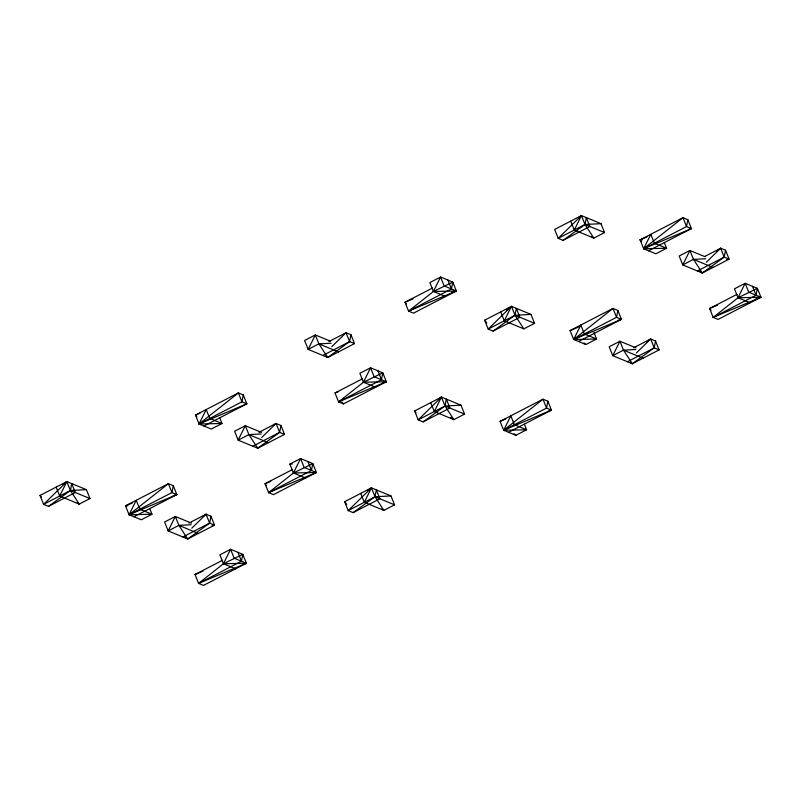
<?xml version="1.0" encoding="UTF-8"?>
<svg xmlns="http://www.w3.org/2000/svg" width="801" height="801" viewBox="0 0 801 801"><rect width="100%" height="100%" fill="white"/><g stroke="black" fill="none" stroke-linecap="round" stroke-linejoin="round"><path stroke-width="1.2" d="M48.501 506.362L70.408 490.482L71.74 483.604L75.304 492.505L48.501 506.362L43.614 504.34L40.05 495.429L66.853 481.581L86.398 489.661L89.962 498.562L79.239 504.109L59.695 496.019L56.13 487.118M173.276 485.686L171.945 492.575L129.061 514.743L125.507 505.831L168.38 483.674L173.276 485.686L176.831 494.597L133.947 516.755M191.419 523.123L175.319 516.465L164.606 522.012L168.16 530.913L187.714 538.993L209.632 523.123L210.953 516.234L206.067 514.222L188.916 523.083M243.264 394.933L241.942 401.812L199.059 423.979L195.494 415.078L238.378 392.911L243.264 394.933L246.828 403.834L203.945 426.002M222.518 560.289L195.033 574.497L198.598 583.398L241.471 561.231L242.803 554.352L230.588 549.296L219.864 554.843L223.429 563.744L235.644 568.79M261.416 432.37L245.316 425.711L234.603 431.248L238.157 440.149L257.712 448.24L279.619 432.36L280.951 425.481L276.065 423.459L258.913 432.33M292.515 469.526L265.031 483.734L268.585 492.645L311.469 470.477L312.801 463.589L300.575 458.542L289.862 464.079L293.416 472.98L305.642 478.037M330.262 341.136L315.314 334.948L304.59 340.495L308.155 349.396L327.709 357.486L349.616 341.606L350.948 334.728L346.062 332.705L328.901 341.566M362.513 378.773L335.028 392.981L338.583 401.882L381.466 379.714L382.798 372.835L370.573 367.779L359.859 373.326L363.414 382.227L375.639 387.284M353.101 512.63L375.008 496.75L376.34 489.872L379.894 498.773L353.101 512.63L348.205 510.607L344.65 501.706L371.454 487.849L390.998 495.939L394.563 504.84L383.839 510.377L364.285 502.297L360.73 493.396M432.51 288.02L405.026 302.227L408.58 311.128L451.464 288.961L452.795 282.082L440.57 277.026L429.857 282.573L433.411 291.474L445.636 296.52M423.088 421.877L445.006 405.997L446.337 399.118L449.892 408.019L423.088 421.877L418.202 419.854L414.648 410.953L441.441 397.096L460.996 405.176L464.56 414.087L453.837 419.624L434.282 411.534L430.728 402.633M493.086 331.113L515.003 315.244L516.325 308.355L519.889 317.266L493.086 331.113L488.199 329.091L484.645 320.19L511.438 306.342L530.993 314.423L534.557 323.324L523.834 328.871L504.28 320.78L500.725 311.879M547.864 401.201L546.542 408.089L503.659 430.257L500.094 421.346L542.978 399.188L547.864 401.201L551.428 410.112L508.545 432.28M563.083 240.36L585 224.48L586.322 217.602L589.886 226.503L563.083 240.36L558.197 238.338L554.632 229.436L581.436 215.579L600.99 223.669L604.545 232.57L593.831 238.107L574.277 230.027L570.712 221.126M617.861 310.448L616.54 317.326L573.656 339.494L570.092 330.593L612.975 308.425L617.861 310.448L621.426 319.349L578.542 341.516M636.014 347.884L619.914 341.226L609.191 346.763L612.755 355.664L632.299 363.754L654.217 347.874L655.548 340.996L650.652 338.973L633.501 347.844M687.859 219.694L686.527 226.573L643.654 248.741L640.089 239.839L682.973 217.672L687.859 219.694L691.423 228.595L648.54 250.763M704.86 256.65L689.911 250.463L679.188 256.01L682.752 264.911L702.297 273.001L724.214 257.121L725.536 250.242L720.65 248.22L704.57 256.53M737.11 294.287L709.616 308.495L713.18 317.396L756.064 295.229L757.386 288.35L745.17 283.294L734.447 288.841L738.011 297.742L750.227 302.798M59.695 496.019L66.853 481.581L70.408 490.482L79.239 504.109L77.236 502.627M129.061 514.743L136.22 500.295L139.785 509.196L152 514.252L141.286 519.789L129.061 514.743L168.38 483.674L171.945 492.575L176.831 494.597L129.061 514.743L152 514.252L149.777 508.685M199.059 423.979L206.217 409.541L209.782 418.442L221.997 423.499L211.274 429.036L199.059 423.979L238.378 392.911L241.942 401.812L246.828 403.834L199.059 423.979L221.997 423.499L219.774 417.932M223.429 563.744L242.803 554.352L246.368 563.253L223.429 563.744L230.588 549.296L234.142 558.197L246.368 563.253L203.484 585.421L198.598 583.398L223.529 563.694M293.416 472.98L312.801 463.589L316.355 472.5L293.416 472.98L300.575 458.542L304.14 467.444L316.355 472.5L273.481 494.658L268.585 492.645L293.526 472.94M363.414 382.227L382.798 372.835L386.352 381.737L363.414 382.227L370.573 367.779L374.137 376.69L386.352 381.737L343.469 403.904L338.583 401.882L364.485 381.426M433.411 291.474L452.795 282.082L456.35 290.983L433.411 291.474L440.57 277.026L444.134 285.927L456.35 290.983L413.466 313.151L408.58 311.128L433.521 291.424M364.285 502.297L371.454 487.849L375.008 496.75L383.839 510.377L381.827 508.905M434.282 411.534L441.441 397.096L445.006 405.997L453.837 419.624L450.823 417.411M504.28 320.78L511.438 306.342L515.003 315.244L523.834 328.871M574.277 230.027L581.436 215.579L585 224.48L593.831 238.107L591.819 236.635M503.659 430.257L510.818 415.809L514.382 424.71L526.597 429.767L515.874 435.303L503.659 430.257L542.978 399.188L546.542 408.089L551.428 410.112L503.659 430.257L526.597 429.767L524.375 424.2M573.656 339.494L580.815 325.056L584.37 333.957L596.595 339.013L585.871 344.55L573.656 339.494L612.975 308.425L616.54 317.326L621.426 319.349L573.656 339.494L596.595 339.013L593.921 332.335M643.654 248.741L650.812 234.292L654.367 243.204L666.592 248.25L655.869 253.797L643.654 248.741L682.973 217.672L686.527 226.573L691.423 228.595L643.654 248.741L666.592 248.25L664.359 242.693M738.011 297.742L757.386 288.35L760.95 297.251L738.011 297.742L745.17 283.294L748.735 292.205L760.95 297.251L718.066 319.419L713.18 317.396L738.111 297.702M331.754 346.713L346.062 332.705L349.616 341.606L354.503 343.629L327.709 357.486L325.697 356.004M261.757 437.466L276.065 423.459L279.619 432.36L284.515 434.382L257.712 448.24L248.881 434.613L245.316 425.711L238.157 440.149L248.881 434.613L261.176 433.982M191.759 528.219L206.067 514.222L209.632 523.123L214.518 525.146L187.714 538.993L178.883 525.366L175.319 516.465L168.16 530.913L178.883 525.366L191.179 524.735M706.352 262.227L720.65 248.22L724.214 257.121L729.1 259.144L702.297 273.001L699.283 270.778M636.354 352.981L650.652 338.973L654.217 347.874L659.103 349.897L632.299 363.754L630.297 362.272M62.868 484.465L66.853 481.581L43.614 504.34L70.408 490.482L86.398 489.661M344.07 334.147L346.062 332.705M274.072 424.9L276.065 423.459M578.452 217.742L581.436 215.579L558.197 238.338L585 224.48L600.99 223.669M203.074 516.385L206.067 514.222M506.462 309.947L511.438 306.342L488.199 329.091L515.003 315.244L530.993 314.423M438.457 399.258L441.441 397.096L418.202 419.854L445.006 405.997L460.996 405.176M367.469 490.733L371.454 487.849L348.205 510.607L375.008 496.75L390.998 495.939M716.665 251.103L720.65 248.22M646.667 341.867L650.652 338.973M331.173 343.228L318.878 343.859L308.155 349.396L315.314 334.948L318.878 343.859L327.709 357.486M322.813 355.464L349.616 341.606M252.826 446.217L279.619 432.36M705.771 258.743L693.466 259.374L682.752 264.911L689.911 250.463L693.466 259.374L702.297 273.001M182.828 536.97L209.632 523.123M697.411 270.978L724.214 257.121M635.774 349.496L623.478 350.127L612.755 355.664L619.914 341.226L623.478 350.127L632.299 363.754M627.413 361.732L654.217 347.874M412.986 298.873L405.026 302.227L406.427 304.05M408.58 311.128L456.35 290.983L451.584 292.345M200.05 413.166L195.494 415.078L196.906 416.9M641.501 241.662L640.089 239.839L646.908 236.956M335.028 392.981L338.433 391.539M338.583 401.882L386.352 381.737L382.788 382.758M132.325 502.958L125.507 505.831L127.92 505.781M570.092 330.593L579.193 326.758M270.718 481.341L265.031 483.734L266.433 485.556M268.585 492.645L316.355 472.5L313.982 473.181M717.586 305.141L709.616 308.495L711.028 310.317M713.18 317.396L760.95 297.251L756.184 298.613M500.094 421.346L505.781 418.953M195.033 574.497L202.993 571.133M198.598 583.398L246.368 563.253L243.985 563.934M689.04 229.276L691.423 228.595M244.445 404.515L246.828 403.834M617.851 320.37L621.426 319.349M173.256 495.619L176.831 494.597M549.045 410.793L551.428 410.112M726.667 259.544L729.1 259.144L725.536 250.242M212.085 525.536L214.518 525.146L210.953 516.234M640.089 239.839L642.502 239.789M289.862 464.079L292.275 464.029M693.466 259.374L713.02 267.454M585 224.48L604.545 232.57M623.478 350.127L643.023 358.207M515.003 315.244L534.557 323.324M318.878 343.859L338.423 351.939M445.006 405.997L464.56 414.087M248.881 434.613L268.425 442.693M375.008 496.75L394.563 504.84M178.883 525.366L198.438 533.456M70.408 490.482L89.962 498.562M184.701 536.78L186.713 538.252M584.019 342.908L585.871 344.55M514.022 433.661L515.874 435.303M484.645 320.19L486.748 322.923M414.648 410.953L416.049 412.765M342.067 402.082L343.469 403.904M344.65 501.706L346.763 504.44M40.05 495.429L41.462 497.251M752.499 286.327L756.064 295.229M655.548 340.996L659.103 349.897M447.899 280.06L451.464 288.961M377.912 370.813L381.466 379.714M350.948 334.728L354.503 343.629M307.914 461.576L311.469 470.477M280.951 425.481L284.515 434.382M237.917 552.33L241.471 561.231"/></g></svg>
